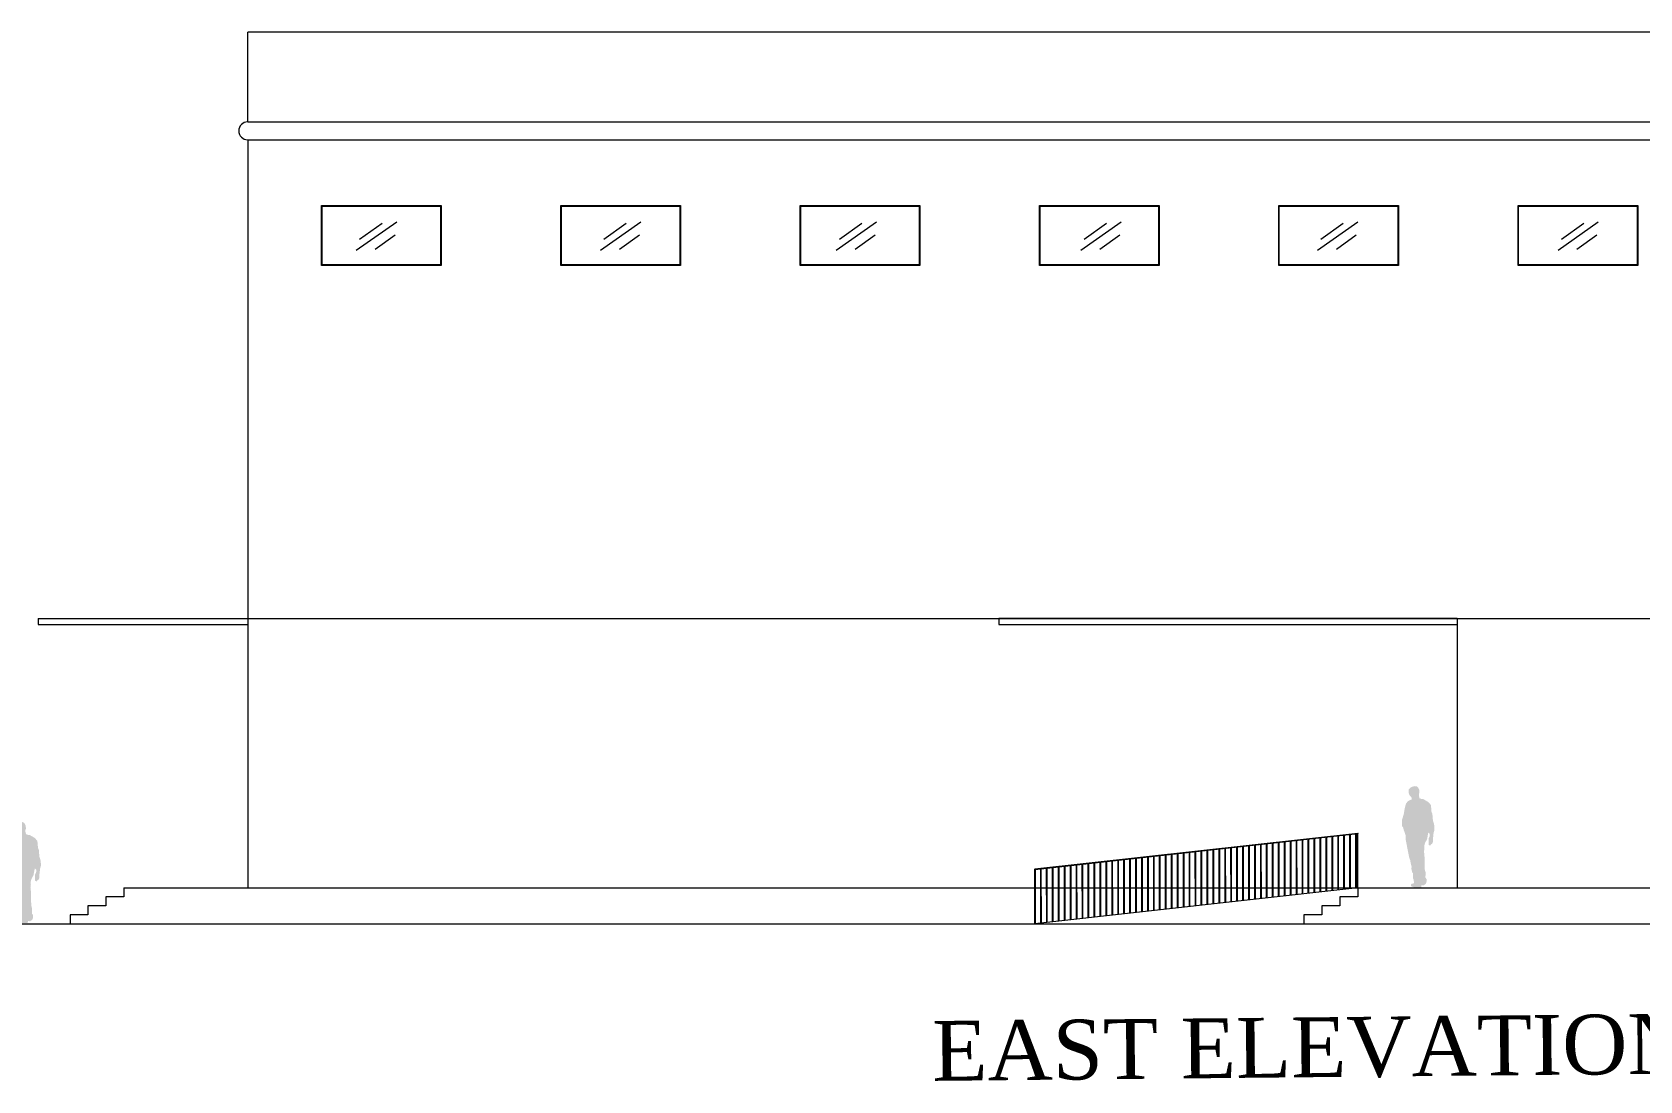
# Model space of a CAD drawing. Header units: inches. Extents: x 0 to 109, y 0 to 144.
# Drawn here: x 26.81 to 53.68, y 6.36 to 23.89 of the extents above; entities that cross this region are included whole.
import ezdxf

# ---------------------------------------------------------------- set-up
doc = ezdxf.new("R2010")
doc.units = ezdxf.units.IN
doc.header["$MEASUREMENT"] = 0
doc.layers.add('M_ELEV 2', color=251, linetype='Continuous', lineweight=15)
doc.layers.add('M_TEXT', color=250, linetype='Continuous', lineweight=0)
doc.layers.add('M_FURNITURE', color=250, linetype='Continuous', lineweight=5, transparency=0.1)
doc.styles.get("Standard").update_dxf_attribs({"font": 'arial.ttf'})

# ---------------------------------------------------------------- blocks, each defined once
blk = doc.blocks.new('*U20')
at = {"layer": 'M_ELEV 2'}
for p, q in [((-0.099, -0.894), (0, 0)), ((-0.089, -0.896), (0.01, 0))]:
    blk.add_line(p, q, dxfattribs=at)
blk = doc.blocks.new('*U21')
at = {"layer": 'M_ELEV 2', "color": 0, "linetype": 'ByBlock', "lineweight": -2, "transparency": 16777216, "rotation": 6.34023166243436}
for p in [(48.937, 10.486), (46.552, 10.221), (46.651, 10.232), (46.751, 10.243), (46.85, 10.254), (46.949, 10.265), (47.049, 10.276), (47.148, 10.287), (47.248, 10.298), (47.347, 10.309), (47.446, 10.32), (47.546, 10.331), (47.645, 10.342), (47.744, 10.353), (47.844, 10.364), (47.943, 10.375), (48.043, 10.386), (48.142, 10.397), (48.241, 10.408), (48.341, 10.419), (48.44, 10.431), (48.54, 10.442), (48.639, 10.453), (48.738, 10.464), (48.838, 10.475), (44.067, 9.945), (44.167, 9.956), (44.266, 9.967), (44.365, 9.978), (44.465, 9.989), (44.564, 10), (44.663, 10.011), (44.763, 10.022), (44.862, 10.033), (44.962, 10.044), (45.061, 10.055), (45.16, 10.066), (45.26, 10.077), (45.359, 10.088), (45.459, 10.099), (45.558, 10.11), (45.657, 10.121), (45.757, 10.132), (45.856, 10.143), (45.956, 10.154), (46.055, 10.165), (46.154, 10.177), (46.254, 10.188), (46.353, 10.199), (46.452, 10.21), (43.57, 9.889), (43.67, 9.9), (43.769, 9.911), (43.868, 9.923), (43.968, 9.934)]:
    blk.add_blockref('*U20', p, dxfattribs=at)

msp = doc.modelspace()

# ---------------------------------------------------------------- hatches: boundary and pattern name
at = {"layer": 'M_FURNITURE', "transparency": 33554633}
for points in [[(49.869, 11.275), (49.92, 11.288), (49.954, 11.285), (49.978, 11.265), (49.995, 11.231), (50.001, 11.18), (49.991, 11.159), (49.991, 11.132), (50.001, 11.085), (50.042, 11.071), (50.059, 11.074), (50.151, 11.02), (50.192, 10.972), (50.202, 10.853), (50.216, 10.826), (50.226, 10.707), (50.243, 10.66), (50.25, 10.605), (50.25, 10.551), (50.236, 10.51), (50.233, 10.469), (50.226, 10.408), (50.226, 10.357), (50.212, 10.327), (50.188, 10.31), (50.178, 10.293), (50.154, 10.306), (50.154, 10.374), (50.154, 10.412), (50.171, 10.452), (50.171, 10.493), (50.154, 10.51), (50.148, 10.51), (50.127, 10.401), (50.093, 10.337), (50.08, 10.286), (50.083, 10.238), (50.076, 10.201), (50.086, 10.095), (50.086, 9.983), (50.09, 9.891), (50.103, 9.844), (50.1, 9.759), (50.12, 9.735), (50.12, 9.698), (50.11, 9.66), (50.073, 9.63), (50.035, 9.633), (50.032, 9.613), (50.032, 9.599), (49.906, 9.599), (49.859, 9.616), (49.862, 9.652), (49.91, 9.667), (49.906, 9.698), (49.903, 9.728), (49.893, 9.745), (49.893, 9.83), (49.879, 9.847), (49.865, 9.908), (49.869, 9.942), (49.852, 10.007), (49.845, 10.055), (49.831, 10.085), (49.767, 10.408), (49.767, 10.473), (49.739, 10.551), (49.726, 10.602), (49.709, 10.615), (49.709, 10.724), (49.719, 10.755), (49.739, 10.826), (49.746, 10.87), (49.759, 10.939), (49.777, 10.998), (49.801, 11.03), (49.833, 11.051), (49.847, 11.056), (49.874, 11.069), (49.865, 11.102), (49.846, 11.119), (49.835, 11.135), (49.823, 11.163), (49.819, 11.183), (49.819, 11.211), (49.82, 11.231), (49.844, 11.258)], [(26.576, 10.675), (26.627, 10.688), (26.661, 10.685), (26.685, 10.665), (26.702, 10.631), (26.709, 10.58), (26.699, 10.559), (26.699, 10.532), (26.709, 10.485), (26.75, 10.471), (26.767, 10.474), (26.858, 10.42), (26.899, 10.372), (26.91, 10.253), (26.923, 10.226), (26.933, 10.107), (26.95, 10.06), (26.957, 10.005), (26.957, 9.951), (26.944, 9.91), (26.94, 9.869), (26.933, 9.808), (26.933, 9.757), (26.92, 9.727), (26.896, 9.71), (26.886, 9.693), (26.862, 9.706), (26.862, 9.774), (26.862, 9.812), (26.879, 9.852), (26.879, 9.893), (26.862, 9.91), (26.855, 9.91), (26.835, 9.801), (26.801, 9.737), (26.787, 9.686), (26.79, 9.638), (26.784, 9.601), (26.794, 9.495), (26.794, 9.383), (26.797, 9.291), (26.811, 9.244), (26.807, 9.159), (26.828, 9.135), (26.828, 9.098), (26.818, 9.06), (26.78, 9.03), (26.743, 9.033), (26.739, 9.013), (26.739, 8.999), (26.614, 8.999), (26.566, 9.016), (26.569, 9.052), (26.617, 9.067), (26.614, 9.098), (26.61, 9.128), (26.6, 9.145), (26.6, 9.23), (26.586, 9.247), (26.573, 9.308), (26.576, 9.342), (26.559, 9.407), (26.552, 9.455), (26.539, 9.485), (26.474, 9.808), (26.474, 9.873), (26.447, 9.951), (26.433, 10.002), (26.416, 10.015), (26.416, 10.124), (26.426, 10.155), (26.454, 10.27), (26.466, 10.339), (26.484, 10.398), (26.508, 10.43), (26.54, 10.451), (26.554, 10.456), (26.581, 10.469), (26.573, 10.502), (26.553, 10.519), (26.543, 10.535), (26.53, 10.563), (26.527, 10.583), (26.526, 10.611), (26.527, 10.631), (26.552, 10.658)]]:
    msp.add_hatch(color=8, dxfattribs=at).paths.add_polyline_path(points)

# ---------------------------------------------------------------- linework, layer by layer
at = {"layer": 'M_ELEV 2'}
for p, q in [((30.415, 22.389), (30.415, 23.888)), ((73.859, 23.888), (30.415, 23.888)), ((30.415, 22.389), (73.859, 22.389)), ((30.415, 22.089), (73.859, 22.089)), ((30.415, 22.089), (30.415, 9.589)), ((32.23, 20.244), (32.905, 20.718)), ((32.286, 20.428), (32.66, 20.695)), ((36.31, 20.244), (36.985, 20.718)), ((36.366, 20.428), (36.74, 20.695)), ((40.25, 20.244), (40.924, 20.718)), ((40.306, 20.428), (40.679, 20.695)), ((44.342, 20.244), (45.017, 20.718)), ((44.398, 20.428), (44.771, 20.695)), ((48.294, 20.244), (48.968, 20.718)), ((48.35, 20.428), (48.723, 20.695)), ((52.316, 20.244), (52.99, 20.718)), ((52.372, 20.428), (52.745, 20.695)), ((32.548, 20.263), (32.881, 20.5)), ((36.628, 20.263), (36.961, 20.5)), ((40.567, 20.263), (40.9, 20.5)), ((44.659, 20.263), (44.993, 20.5)), ((48.611, 20.263), (48.944, 20.5)), ((52.633, 20.263), (52.966, 20.5)), ((26.914, 14.089), (73.859, 14.089)), ((26.914, 14.089), (26.914, 13.989)), ((26.914, 14.089), (26.914, 13.989)), ((50.628, 14.089), (50.628, 9.589)), ((48.969, 10.499), (43.569, 9.899)), ((48.97, 10.489), (43.57, 9.889)), ((48.97, 9.589), (48.97, 10.489)), ((28.345, 9.439), (28.045, 9.439)), ((28.045, 9.439), (28.045, 9.289)), ((28.345, 9.589), (73.859, 9.589)), ((28.345, 9.589), (28.345, 9.439)), ((48.97, 9.589), (43.57, 8.989)), ((48.97, 9.439), (48.67, 9.439)), ((48.67, 9.439), (48.67, 9.289)), ((48.97, 9.589), (48.97, 9.439)), ((27.745, 9.139), (27.445, 9.139)), ((27.445, 9.139), (27.445, 8.989)), ((28.045, 9.289), (27.745, 9.289)), ((27.745, 9.289), (27.745, 9.139)), ((48.37, 9.139), (48.07, 9.139)), ((48.07, 9.139), (48.07, 8.989)), ((48.67, 9.289), (48.37, 9.289)), ((48.37, 9.289), (48.37, 9.139)), ((18.745, 8.989), (81.848, 8.989))]:
    msp.add_line(p, q, dxfattribs=at)
for points in [[(31.648, 20.989), (33.648, 20.989), (33.648, 19.989), (31.648, 19.989)], [(31.658, 20.979), (33.638, 20.979), (33.638, 19.999), (31.658, 19.999)], [(35.648, 20.989), (37.648, 20.989), (37.648, 19.989), (35.648, 19.989)], [(35.658, 20.979), (37.638, 20.979), (37.638, 19.999), (35.658, 19.999)], [(39.648, 20.989), (41.648, 20.989), (41.648, 19.989), (39.648, 19.989)], [(39.658, 20.979), (41.638, 20.979), (41.638, 19.999), (39.658, 19.999)], [(43.648, 20.989), (45.648, 20.989), (45.648, 19.989), (43.648, 19.989)], [(43.658, 20.979), (45.638, 20.979), (45.638, 19.999), (43.658, 19.999)], [(47.648, 20.989), (49.648, 20.989), (49.648, 19.989), (47.648, 19.989)], [(47.658, 20.979), (49.638, 20.979), (49.638, 19.999), (47.658, 19.999)], [(51.648, 20.989), (53.648, 20.989), (53.648, 19.989), (51.648, 19.989)], [(51.658, 20.979), (53.638, 20.979), (53.638, 19.999), (51.658, 19.999)]]:
    msp.add_lwpolyline(points, close=True, dxfattribs=at)
for points in [[(26.914, 13.989), (30.415, 13.989)], [(50.628, 14.089), (42.97, 14.089), (42.97, 13.989), (50.628, 13.989)]]:
    msp.add_lwpolyline(points, dxfattribs=at)
for centre, radius, start, end in [((30.415, 22.239), 0.15, 90, 270), ((48.97, 10.494), 0.005, 276.3402, 96.3402), ((43.57, 9.894), 0.005, 96.3402, 276.3402)]:
    msp.add_arc(centre, radius, start, end, dxfattribs=at)

# ---------------------------------------------------------------- block references
msp.add_blockref('*U21', (0, 0), dxfattribs=at)

# ---------------------------------------------------------------- texts
at = {"layer": 'M_TEXT', "insert": (41.852, 7.362), "char_height": 2.5, "attachment_point": 1, "rotation": 0.5596}
msp.add_mtext_dynamic_manual_height_columns('{\\fTimes New Roman|b0|i0|c0|p18;\\H0.4x;EAST ELEVATION}', width=18.16185, gutter_width=12.5, heights=[0], dxfattribs=at)

doc.saveas('drawing.dxf')
